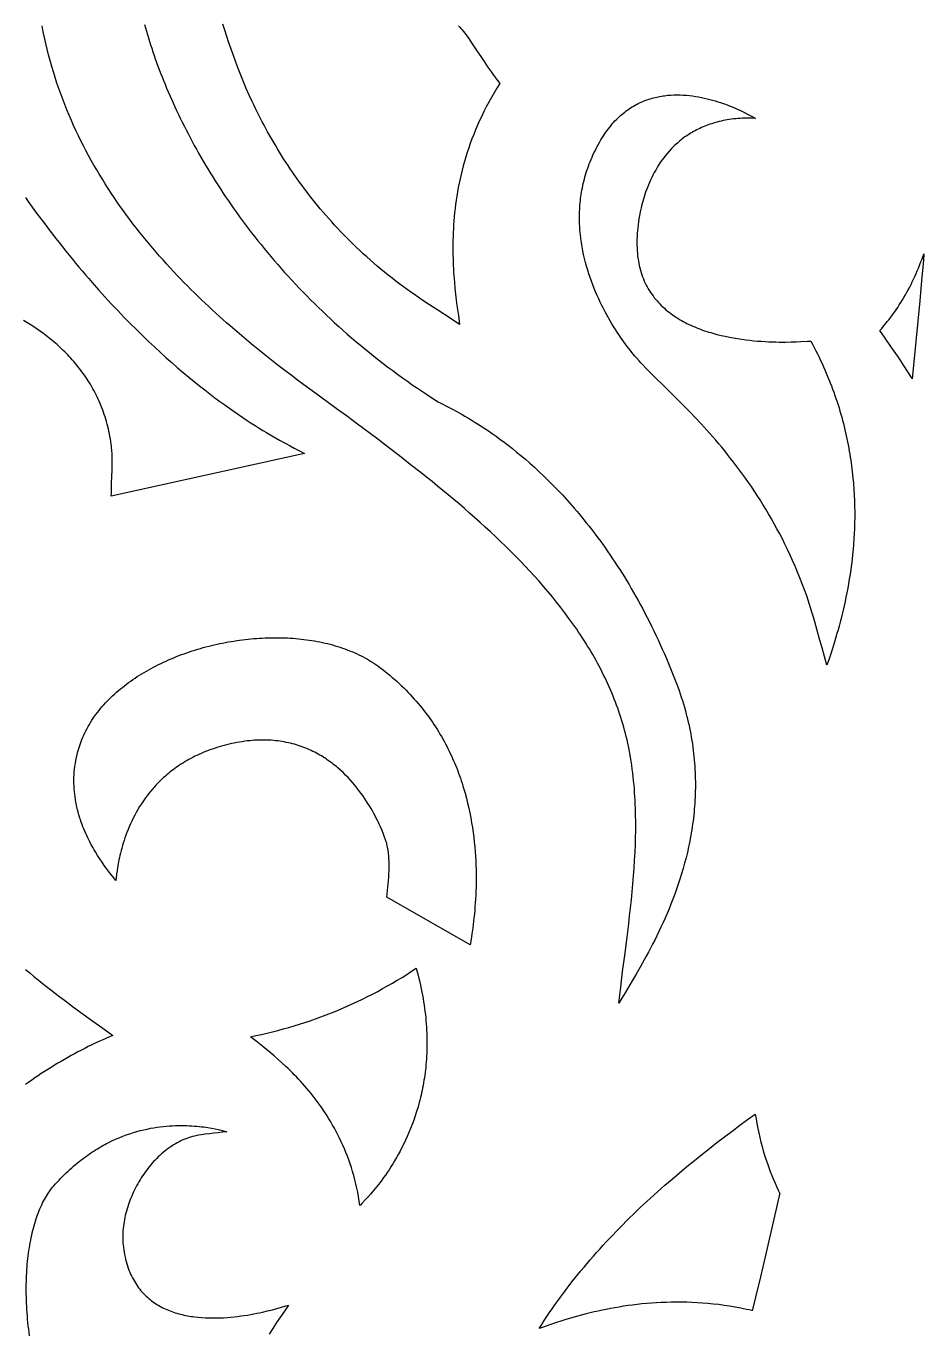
# Model space of a CAD drawing. Extents: x -1000 to 1000, y -1450 to 1450.
# Drawn here: x -319.7 to -77.9, y -630.7 to -278.5 of the extents above; entities that cross this region are included whole.
import ezdxf

# ---------------------------------------------------------------- set-up
doc = ezdxf.new("R2010")
doc.units = 0
doc.layers.add('LAYER_1', color=18, linetype='CONTINUOUS')

msp = doc.modelspace()

# ---------------------------------------------------------------- linework, layer by layer
at = {"layer": 'LAYER_1'}
for points in [[(-287.79, -278.06), (-287.54, -278.96), (-287.28, -279.86), (-287.02, -280.77), (-286.74, -281.69), (-286.45, -282.61), (-286.16, -283.55), (-285.85, -284.48), (-285.54, -285.43), (-285.21, -286.38), (-284.88, -287.33), (-284.53, -288.3), (-284.18, -289.26), (-283.82, -290.23), (-283.44, -291.21), (-283.06, -292.2), (-282.66, -293.18), (-282.26, -294.18), (-281.85, -295.18), (-281.42, -296.18), (-280.99, -297.19), (-280.54, -298.2), (-280.09, -299.21), (-279.62, -300.23), (-279.14, -301.26), (-278.66, -302.28), (-278.16, -303.31), (-277.65, -304.35), (-277.13, -305.39), (-276.6, -306.43), (-276.07, -307.47), (-275.51, -308.52), (-274.95, -309.57), (-274.38, -310.62), (-273.8, -311.67), (-273.2, -312.73), (-272.6, -313.79), (-271.98, -314.85), (-271.35, -315.92), (-270.72, -316.98), (-270.07, -318.05), (-269.41, -319.12), (-268.73, -320.19), (-268.05, -321.26), (-267.35, -322.33), (-266.65, -323.4), (-265.93, -324.48), (-265.2, -325.55), (-264.46, -326.62), (-263.71, -327.7), (-262.94, -328.78), (-262.17, -329.85), (-261.38, -330.93), (-260.58, -332), (-259.77, -333.08), (-258.94, -334.15), (-258.11, -335.22), (-257.26, -336.3), (-256.4, -337.37), (-255.53, -338.44), (-254.64, -339.51), (-253.75, -340.58), (-252.84, -341.65), (-251.92, -342.71), (-250.99, -343.77), (-250.04, -344.84), (-249.08, -345.9), (-248.11, -346.95), (-247.13, -348.01), (-246.13, -349.06), (-245.12, -350.11), (-244.1, -351.16), (-243.07, -352.2), (-242.02, -353.24), (-240.96, -354.28), (-239.89, -355.32), (-238.8, -356.35), (-237.71, -357.37), (-236.59, -358.4), (-235.47, -359.42), (-234.33, -360.43), (-233.18, -361.45), (-232.02, -362.45), (-230.84, -363.46), (-229.65, -364.45), (-228.45, -365.45), (-227.23, -366.44), (-226, -367.42), (-224.75, -368.4), (-223.49, -369.37), (-222.22, -370.34), (-220.94, -371.3), (-219.64, -372.26), (-218.32, -373.21), (-217, -374.15), (-215.66, -375.09), (-214.3, -376.02), (-212.93, -376.95), (-211.55, -377.86), (-210.16, -378.78), (-208.74, -379.68), (-208.59, -379.77), (-208.38, -379.89), (-207.81, -380.18), (-206.1, -381.04), (-204.99, -381.62), (-203.7, -382.3), (-203.01, -382.69), (-202.27, -383.1), (-201.5, -383.55), (-200.69, -384.02), (-199.85, -384.52), (-198.97, -385.06), (-198.07, -385.62), (-197.13, -386.22), (-196.17, -386.86), (-195.18, -387.53), (-194.16, -388.23), (-193.12, -388.97), (-192.05, -389.74), (-190.96, -390.55), (-189.85, -391.4), (-188.72, -392.29), (-187.57, -393.22), (-186.4, -394.18), (-185.21, -395.19), (-184.01, -396.24), (-182.79, -397.33), (-181.56, -398.46), (-180.32, -399.63), (-179.07, -400.85), (-177.81, -402.12), (-176.54, -403.42), (-175.26, -404.78), (-174.62, -405.47), (-173.98, -406.18), (-173.33, -406.9), (-172.69, -407.63), (-172.04, -408.37), (-171.4, -409.13), (-170.75, -409.89), (-170.1, -410.67), (-169.46, -411.46), (-168.81, -412.27), (-168.16, -413.08), (-167.51, -413.91), (-166.87, -414.75), (-166.22, -415.61), (-165.57, -416.47), (-164.93, -417.35), (-164.29, -418.24), (-163.64, -419.15), (-163, -420.07), (-162.36, -421), (-161.72, -421.95), (-161.08, -422.91), (-160.45, -423.88), (-159.81, -424.87), (-159.18, -425.87), (-158.55, -426.88), (-157.93, -427.91), (-157.3, -428.95), (-156.68, -430.01), (-156.06, -431.08), (-155.45, -432.16), (-154.83, -433.26), (-154.22, -434.37), (-153.62, -435.5), (-153.02, -436.64), (-152.42, -437.8), (-151.82, -438.97), (-151.23, -440.15), (-150.65, -441.35), (-150.07, -442.57), (-149.49, -443.8), (-148.92, -445.05), (-148.35, -446.31), (-147.79, -447.59), (-147.23, -448.88), (-146.68, -450.19), (-146.13, -451.51), (-145.59, -452.85), (-145.05, -454.2), (-144.52, -455.57), (-144.18, -456.5), (-143.84, -457.42), (-143.52, -458.34), (-143.22, -459.26), (-142.93, -460.17), (-142.65, -461.08), (-142.38, -461.99), (-142.12, -462.9), (-141.88, -463.8), (-141.65, -464.7), (-141.43, -465.6), (-141.23, -466.5), (-141.04, -467.39), (-140.85, -468.28), (-140.69, -469.16), (-140.53, -470.05), (-140.38, -470.93), (-140.24, -471.81), (-140.12, -472.68), (-140.01, -473.55), (-139.9, -474.42), (-139.81, -475.28), (-139.73, -476.15), (-139.66, -477), (-139.6, -477.86), (-139.55, -478.71), (-139.51, -479.56), (-139.47, -480.4), (-139.45, -481.24), (-139.44, -482.08), (-139.44, -482.92), (-139.44, -483.75), (-139.46, -484.57), (-139.48, -485.4), (-139.51, -486.22), (-139.56, -487.03), (-139.61, -487.85), (-139.66, -488.66), (-139.73, -489.46), (-139.8, -490.26), (-139.89, -491.06), (-139.97, -491.85), (-140.07, -492.64), (-140.18, -493.43), (-140.29, -494.21), (-140.41, -494.99), (-140.53, -495.76), (-140.66, -496.53), (-140.8, -497.3), (-140.95, -498.06), (-141.1, -498.81), (-141.26, -499.57), (-141.59, -501.06), (-141.95, -502.53), (-142.33, -503.99), (-142.73, -505.43), (-143.15, -506.85), (-143.58, -508.25), (-144.04, -509.64), (-144.51, -511), (-144.99, -512.34), (-145.49, -513.67), (-146, -514.98), (-146.52, -516.26), (-147.05, -517.53), (-147.59, -518.77), (-148.14, -519.99), (-148.69, -521.19), (-149.25, -522.37), (-149.81, -523.53), (-150.38, -524.67), (-150.94, -525.78), (-151.51, -526.87), (-152.08, -527.94), (-152.64, -528.98), (-153.2, -530.01), (-154.31, -531.98), (-155.39, -533.85), (-156.44, -535.62), (-158.38, -538.86), (-159.26, -540.32), (-160.06, -541.67), (-159.81, -539.54), (-159.55, -537.41), (-159.02, -533.15), (-158.47, -528.87), (-157.92, -524.59), (-157.66, -522.45), (-157.39, -520.3), (-157.14, -518.15), (-156.9, -516.01), (-156.67, -513.86), (-156.46, -511.71), (-156.26, -509.56), (-156.08, -507.42), (-155.92, -505.27), (-155.79, -503.13), (-155.67, -500.98), (-155.59, -498.84), (-155.55, -497.77), (-155.53, -496.7), (-155.51, -495.63), (-155.5, -494.56), (-155.5, -493.49), (-155.5, -492.43), (-155.52, -491.36), (-155.54, -490.29), (-155.57, -489.23), (-155.61, -488.16), (-155.66, -487.1), (-155.72, -486.04), (-155.79, -484.98), (-155.87, -483.91), (-155.96, -482.85), (-156.06, -481.8), (-156.18, -480.74), (-156.3, -479.68), (-156.43, -478.62), (-156.58, -477.57), (-156.74, -476.52), (-156.91, -475.46), (-157.09, -474.41), (-157.29, -473.36), (-157.46, -472.49), (-157.65, -471.61), (-157.84, -470.74), (-158.05, -469.88), (-158.26, -469.01), (-158.49, -468.15), (-158.72, -467.3), (-158.97, -466.45), (-159.22, -465.6), (-159.48, -464.75), (-159.76, -463.91), (-160.04, -463.07), (-160.33, -462.24), (-160.63, -461.41), (-160.94, -460.58), (-161.26, -459.76), (-161.59, -458.94), (-161.93, -458.12), (-162.27, -457.31), (-162.63, -456.49), (-162.99, -455.69), (-163.36, -454.88), (-163.74, -454.08), (-164.13, -453.29), (-164.53, -452.49), (-164.93, -451.7), (-165.34, -450.91), (-165.76, -450.13), (-166.19, -449.35), (-166.62, -448.57), (-167.07, -447.8), (-167.52, -447.03), (-167.98, -446.26), (-168.44, -445.49), (-168.91, -444.73), (-169.39, -443.97), (-169.88, -443.22), (-170.37, -442.47), (-170.87, -441.72), (-171.38, -440.97), (-171.89, -440.23), (-172.41, -439.49), (-173.47, -438.02), (-174.55, -436.56), (-175.66, -435.11), (-176.79, -433.67), (-177.94, -432.25), (-179.11, -430.84), (-180.31, -429.43), (-181.52, -428.04), (-182.76, -426.66), (-184.01, -425.3), (-185.28, -423.94), (-186.57, -422.59), (-187.88, -421.25), (-189.2, -419.93), (-190.53, -418.61), (-191.88, -417.31), (-193.24, -416.01), (-194.62, -414.72), (-196, -413.45), (-197.4, -412.18), (-198.81, -410.92), (-200.22, -409.68), (-201.65, -408.44), (-203.08, -407.21), (-204.52, -405.99), (-205.97, -404.78), (-207.42, -403.58), (-208.88, -402.38), (-210.34, -401.2), (-211.8, -400.02), (-213.27, -398.85), (-216.2, -396.54), (-219.14, -394.25), (-222.07, -392), (-224.99, -389.78), (-230.76, -385.42), (-231.92, -384.55), (-233.15, -383.65), (-235.77, -381.73), (-238.62, -379.67), (-241.67, -377.45), (-243.26, -376.29), (-244.89, -375.09), (-246.56, -373.84), (-248.26, -372.56), (-250, -371.24), (-251.77, -369.88), (-253.57, -368.48), (-255.39, -367.04), (-257.23, -365.56), (-259.09, -364.04), (-260.97, -362.48), (-262.86, -360.88), (-264.76, -359.23), (-265.71, -358.4), (-266.67, -357.55), (-267.62, -356.69), (-268.58, -355.82), (-269.54, -354.94), (-270.49, -354.05), (-271.45, -353.15), (-272.41, -352.24), (-273.36, -351.31), (-274.32, -350.38), (-275.27, -349.44), (-276.22, -348.48), (-277.17, -347.52), (-278.12, -346.54), (-279.06, -345.55), (-280, -344.56), (-280.94, -343.55), (-281.87, -342.53), (-282.8, -341.5), (-283.72, -340.45), (-284.64, -339.4), (-285.56, -338.34), (-286.46, -337.26), (-287.36, -336.18), (-288.26, -335.08), (-289.15, -333.97), (-290.03, -332.85), (-290.9, -331.72), (-291.76, -330.57), (-292.62, -329.42), (-293.47, -328.25), (-294.31, -327.08), (-295.14, -325.89), (-295.96, -324.69), (-296.77, -323.48), (-297.57, -322.25), (-298.36, -321.02), (-299.14, -319.77), (-299.91, -318.51), (-300.66, -317.24), (-301.4, -315.96), (-302.13, -314.67), (-302.85, -313.36), (-303.56, -312.05), (-304.25, -310.72), (-304.93, -309.38), (-305.59, -308.02), (-306.24, -306.66), (-306.87, -305.28), (-307.49, -303.89), (-308.1, -302.49), (-308.68, -301.08), (-309.25, -299.66), (-309.81, -298.22), (-310.35, -296.77), (-310.87, -295.31), (-311.37, -293.83), (-311.85, -292.35), (-312.32, -290.85), (-312.77, -289.34), (-313.2, -287.81), (-313.6, -286.28), (-313.99, -284.73), (-314.36, -283.17), (-314.71, -281.6), (-315.04, -280.01), (-315.34, -278.41)], [(-203.24, -278.4), (-202.9, -278.75), (-202.56, -279.12), (-202.22, -279.52), (-201.88, -279.95), (-201.53, -280.4), (-201.18, -280.87), (-200.82, -281.37), (-200.46, -281.88), (-199.71, -282.98), (-198.11, -285.39), (-197.25, -286.69), (-196.33, -288.06), (-195.37, -289.47), (-194.35, -290.93), (-193.82, -291.68), (-193.27, -292.43), (-192.7, -293.19), (-192.11, -293.96), (-192.9, -295.22), (-193.65, -296.47), (-194.38, -297.72), (-195.07, -298.98), (-195.74, -300.23), (-196.37, -301.47), (-196.98, -302.72), (-197.56, -303.96), (-198.11, -305.19), (-198.63, -306.43), (-199.13, -307.66), (-199.6, -308.88), (-200.05, -310.1), (-200.47, -311.32), (-200.87, -312.53), (-201.25, -313.73), (-201.6, -314.93), (-201.93, -316.12), (-202.24, -317.31), (-202.53, -318.49), (-202.8, -319.66), (-203.04, -320.82), (-203.27, -321.98), (-203.48, -323.13), (-203.67, -324.27), (-203.84, -325.4), (-204, -326.52), (-204.14, -327.64), (-204.26, -328.74), (-204.37, -329.83), (-204.46, -330.92), (-204.54, -331.99), (-204.61, -333.05), (-204.66, -334.1), (-204.7, -335.14), (-204.73, -336.17), (-204.74, -337.18), (-204.75, -338.18), (-204.74, -339.17), (-204.73, -340.15), (-204.7, -341.11), (-204.67, -342.06), (-204.63, -343), (-204.58, -343.92), (-204.53, -344.83), (-204.47, -345.72), (-204.33, -347.46), (-204.17, -349.13), (-204, -350.74), (-203.82, -352.28), (-203.63, -353.75), (-203.26, -356.47), (-202.93, -358.87), (-204.95, -357.52), (-206.98, -356.19), (-209.02, -354.87), (-211.05, -353.54), (-213.08, -352.2), (-214.08, -351.52), (-215.08, -350.83), (-216.08, -350.14), (-217.07, -349.43), (-218.05, -348.72), (-219.02, -348), (-220.07, -347.2), (-221.1, -346.39), (-222.12, -345.59), (-223.12, -344.77), (-224.11, -343.96), (-225.09, -343.13), (-226.05, -342.31), (-227, -341.48), (-227.94, -340.64), (-228.86, -339.8), (-229.77, -338.96), (-230.67, -338.12), (-231.55, -337.27), (-232.42, -336.41), (-233.28, -335.55), (-234.13, -334.69), (-234.96, -333.83), (-235.78, -332.96), (-236.59, -332.09), (-237.38, -331.22), (-238.17, -330.34), (-238.94, -329.47), (-239.7, -328.58), (-240.45, -327.7), (-241.18, -326.82), (-241.91, -325.93), (-242.62, -325.04), (-243.32, -324.15), (-244.01, -323.25), (-244.69, -322.36), (-245.36, -321.46), (-246.02, -320.56), (-246.66, -319.66), (-247.3, -318.76), (-247.92, -317.86), (-248.54, -316.95), (-249.14, -316.05), (-249.73, -315.14), (-250.31, -314.24), (-250.89, -313.33), (-251.45, -312.43), (-252, -311.52), (-252.55, -310.61), (-253.08, -309.7), (-253.6, -308.8), (-254.12, -307.89), (-254.62, -306.98), (-255.11, -306.08), (-255.6, -305.17), (-256.08, -304.26), (-256.55, -303.36), (-257, -302.46), (-257.45, -301.55), (-257.9, -300.65), (-258.33, -299.75), (-258.75, -298.85), (-259.58, -297.06), (-260.37, -295.27), (-261.12, -293.49), (-261.85, -291.72), (-262.55, -289.95), (-263.22, -288.2), (-263.86, -286.46), (-264.47, -284.73), (-265.05, -283.02), (-265.61, -281.32), (-266.15, -279.63), (-266.66, -277.96)], [(-319.84, -324.7), (-318.93, -325.98), (-318.02, -327.25), (-317.12, -328.5), (-316.21, -329.73), (-315.3, -330.95), (-314.4, -332.16), (-313.5, -333.35), (-312.59, -334.52), (-311.69, -335.69), (-310.79, -336.83), (-309.9, -337.96), (-309, -339.08), (-308.11, -340.19), (-307.22, -341.28), (-306.33, -342.35), (-305.44, -343.41), (-304.56, -344.46), (-303.68, -345.5), (-302.8, -346.52), (-301.92, -347.52), (-300.18, -349.5), (-298.44, -351.42), (-296.72, -353.28), (-295.01, -355.1), (-293.32, -356.86), (-291.64, -358.57), (-289.98, -360.24), (-288.34, -361.85), (-286.71, -363.41), (-285.1, -364.93), (-283.51, -366.4), (-281.94, -367.82), (-280.38, -369.19), (-278.86, -370.52), (-277.35, -371.81), (-275.86, -373.05), (-274.4, -374.24), (-272.97, -375.39), (-271.56, -376.51), (-270.18, -377.58), (-268.82, -378.6), (-267.49, -379.59), (-266.19, -380.54), (-264.92, -381.45), (-263.68, -382.32), (-262.47, -383.15), (-261.29, -383.95), (-260.15, -384.71), (-259.03, -385.43), (-257.96, -386.12), (-256.92, -386.78), (-255.91, -387.4), (-254.94, -387.98), (-254.01, -388.54), (-253.11, -389.06), (-251.44, -390.02), (-249.94, -390.85), (-248.6, -391.57), (-247.44, -392.19), (-245.66, -393.11), (-245.07, -393.42), (-244.84, -393.55), (-244.67, -393.65), (-296.72, -405.13), (-296.71, -404.25), (-296.69, -403.37), (-296.64, -401.62), (-296.56, -399.86), (-296.5, -398.1), (-296.48, -397.22), (-296.46, -396.35), (-296.46, -395.47), (-296.48, -394.59), (-296.51, -393.72), (-296.57, -392.85), (-296.65, -391.98), (-296.7, -391.54), (-296.75, -391.11), (-296.86, -390.4), (-296.97, -389.71), (-297.09, -389.02), (-297.22, -388.34), (-297.36, -387.66), (-297.51, -386.99), (-297.67, -386.33), (-297.84, -385.68), (-298.02, -385.03), (-298.21, -384.39), (-298.4, -383.76), (-298.61, -383.14), (-298.82, -382.52), (-299.04, -381.91), (-299.27, -381.3), (-299.51, -380.71), (-299.75, -380.12), (-300, -379.53), (-300.26, -378.96), (-300.53, -378.39), (-300.8, -377.82), (-301.09, -377.27), (-301.38, -376.72), (-301.67, -376.18), (-301.97, -375.64), (-302.28, -375.11), (-302.6, -374.59), (-302.92, -374.07), (-303.25, -373.56), (-303.59, -373.05), (-303.93, -372.56), (-304.27, -372.07), (-304.62, -371.58), (-304.98, -371.1), (-305.34, -370.63), (-305.71, -370.16), (-306.09, -369.7), (-306.46, -369.25), (-306.85, -368.8), (-307.24, -368.36), (-307.63, -367.93), (-308.03, -367.5), (-308.43, -367.07), (-308.83, -366.65), (-309.24, -366.24), (-309.66, -365.84), (-310.49, -365.04), (-311.35, -364.27), (-312.21, -363.52), (-313.09, -362.8), (-313.98, -362.09), (-314.88, -361.41), (-315.78, -360.75), (-316.7, -360.11), (-317.62, -359.5), (-318.54, -358.9), (-319.47, -358.32), (-320.4, -357.77)], [(-319.79, -532.65), (-318.69, -533.55), (-317.59, -534.46), (-316.46, -535.37), (-315.32, -536.28), (-314.16, -537.2), (-312.98, -538.12), (-311.79, -539.04), (-310.58, -539.97), (-309.36, -540.9), (-306.87, -542.77), (-304.31, -544.65), (-301.7, -546.55), (-299.03, -548.45), (-296.3, -550.37), (-297.25, -550.77), (-298.21, -551.19), (-299.16, -551.61), (-300.1, -552.04), (-301.05, -552.48), (-301.99, -552.93), (-302.92, -553.39), (-303.86, -553.85), (-304.78, -554.33), (-305.71, -554.81), (-306.63, -555.3), (-307.55, -555.8), (-308.46, -556.31), (-309.36, -556.82), (-310.27, -557.35), (-311.17, -557.88), (-312.06, -558.42), (-312.95, -558.96), (-313.83, -559.52), (-314.71, -560.08), (-315.58, -560.65), (-316.45, -561.23), (-317.31, -561.82), (-318.17, -562.41), (-319.02, -563.01), (-319.87, -563.62)], [(-318.75, -631.27), (-318.87, -630.37), (-318.98, -629.47), (-319.08, -628.58), (-319.17, -627.69), (-319.26, -626.81), (-319.33, -625.93), (-319.4, -625.06), (-319.46, -624.19), (-319.51, -623.33), (-319.55, -622.48), (-319.58, -621.63), (-319.6, -620.79), (-319.62, -619.95), (-319.63, -619.12), (-319.63, -618.3), (-319.62, -617.48), (-319.6, -616.68), (-319.58, -615.87), (-319.54, -615.08), (-319.5, -614.29), (-319.46, -613.52), (-319.4, -612.74), (-319.34, -611.98), (-319.27, -611.23), (-319.19, -610.48), (-319.1, -609.74), (-319.01, -609.01), (-318.91, -608.29), (-318.8, -607.58), (-318.69, -606.88), (-318.57, -606.19), (-318.44, -605.5), (-318.3, -604.83), (-318.16, -604.17), (-318.01, -603.51), (-317.85, -602.87), (-317.69, -602.24), (-317.52, -601.61), (-317.34, -601), (-317.16, -600.4), (-316.97, -599.81), (-316.78, -599.23), (-316.57, -598.66), (-316.36, -598.1), (-316.15, -597.56), (-315.93, -597.03), (-315.7, -596.5), (-315.47, -596), (-315.23, -595.5), (-314.99, -595.01), (-314.73, -594.54), (-314.48, -594.08), (-314.22, -593.64), (-313.95, -593.2), (-313.67, -592.78), (-313.4, -592.38), (-313.11, -591.98), (-312.82, -591.6), (-312.53, -591.24), (-312.23, -590.89), (-311.75, -590.35), (-311.26, -589.82), (-310.78, -589.31), (-310.3, -588.8), (-309.81, -588.31), (-309.33, -587.83), (-308.84, -587.35), (-308.35, -586.89), (-307.86, -586.44), (-307.37, -586), (-306.88, -585.58), (-306.39, -585.16), (-305.9, -584.75), (-305.41, -584.35), (-304.92, -583.96), (-304.42, -583.58), (-303.93, -583.22), (-303.44, -582.86), (-302.94, -582.51), (-302.45, -582.17), (-301.96, -581.84), (-301.46, -581.51), (-300.97, -581.2), (-300.48, -580.9), (-299.98, -580.6), (-299.49, -580.32), (-299, -580.04), (-298.51, -579.77), (-298.02, -579.51), (-297.53, -579.26), (-296.55, -578.78), (-295.58, -578.33), (-294.61, -577.91), (-293.65, -577.52), (-292.69, -577.16), (-291.74, -576.83), (-290.79, -576.53), (-289.86, -576.25), (-288.93, -576), (-288.01, -575.77), (-287.1, -575.57), (-286.2, -575.39), (-285.31, -575.23), (-284.43, -575.09), (-283.57, -574.97), (-282.71, -574.87), (-281.87, -574.79), (-281.04, -574.72), (-280.23, -574.68), (-279.43, -574.64), (-278.65, -574.62), (-277.89, -574.62), (-277.14, -574.63), (-276.41, -574.65), (-275.7, -574.68), (-275, -574.72), (-274.33, -574.77), (-273.67, -574.82), (-273.04, -574.89), (-272.42, -574.96), (-271.83, -575.03), (-270.72, -575.2), (-269.7, -575.38), (-268.78, -575.55), (-267.96, -575.73), (-267.26, -575.89), (-266.2, -576.16), (-265.85, -576.24), (-265.63, -576.29), (-266.79, -576.44), (-267.95, -576.58), (-269.11, -576.7), (-270.27, -576.83), (-271.42, -576.97), (-272, -577.06), (-272.57, -577.15), (-273.15, -577.25), (-273.72, -577.36), (-274.28, -577.48), (-274.85, -577.62), (-275.38, -577.77), (-275.9, -577.93), (-276.43, -578.11), (-276.94, -578.31), (-277.46, -578.53), (-277.96, -578.76), (-278.47, -579.01), (-278.97, -579.27), (-279.46, -579.55), (-279.95, -579.84), (-280.43, -580.15), (-280.91, -580.47), (-281.38, -580.8), (-281.84, -581.15), (-282.3, -581.51), (-282.76, -581.88), (-283.2, -582.27), (-283.64, -582.67), (-284.07, -583.07), (-284.5, -583.49), (-284.92, -583.92), (-285.33, -584.36), (-285.73, -584.81), (-286.13, -585.27), (-286.51, -585.74), (-286.89, -586.22), (-287.26, -586.71), (-287.63, -587.2), (-287.98, -587.71), (-288.32, -588.22), (-288.66, -588.74), (-288.99, -589.26), (-289.3, -589.79), (-289.61, -590.33), (-289.91, -590.87), (-290.2, -591.42), (-290.47, -591.97), (-290.74, -592.52), (-291, -593.09), (-291.24, -593.65), (-291.48, -594.22), (-291.7, -594.79), (-291.92, -595.36), (-292.12, -595.94), (-292.31, -596.52), (-292.49, -597.1), (-292.65, -597.68), (-292.81, -598.26), (-292.95, -598.84), (-293.08, -599.43), (-293.19, -600.01), (-293.3, -600.59), (-293.39, -601.17), (-293.47, -601.75), (-293.53, -602.33), (-293.58, -602.91), (-293.62, -603.48), (-293.64, -604.05), (-293.65, -604.62), (-293.65, -605.18), (-293.63, -605.74), (-293.6, -606.3), (-293.55, -606.85), (-293.48, -607.4), (-293.39, -608.08), (-293.28, -608.76), (-293.16, -609.41), (-293.02, -610.05), (-292.87, -610.67), (-292.72, -611.28), (-292.55, -611.88), (-292.36, -612.46), (-292.17, -613.02), (-291.97, -613.58), (-291.75, -614.11), (-291.53, -614.63), (-291.29, -615.14), (-291.05, -615.64), (-290.79, -616.12), (-290.52, -616.59), (-290.25, -617.04), (-289.96, -617.49), (-289.67, -617.91), (-289.37, -618.33), (-289.06, -618.73), (-288.74, -619.12), (-288.41, -619.5), (-288.07, -619.87), (-287.73, -620.22), (-287.38, -620.57), (-287.02, -620.9), (-286.65, -621.22), (-286.28, -621.53), (-285.9, -621.82), (-285.51, -622.11), (-285.11, -622.39), (-284.71, -622.65), (-284.31, -622.91), (-283.9, -623.15), (-283.48, -623.38), (-283.06, -623.61), (-282.63, -623.82), (-282.2, -624.03), (-281.76, -624.22), (-281.32, -624.41), (-280.87, -624.58), (-280.42, -624.75), (-279.96, -624.91), (-279.5, -625.06), (-279.04, -625.2), (-278.58, -625.33), (-278.11, -625.45), (-277.64, -625.57), (-277.16, -625.68), (-276.69, -625.78), (-276.21, -625.87), (-275.73, -625.96), (-275.24, -626.04), (-274.76, -626.11), (-274.27, -626.17), (-273.3, -626.28), (-272.32, -626.36), (-271.34, -626.42), (-270.36, -626.46), (-269.38, -626.47), (-268.4, -626.46), (-267.43, -626.43), (-266.47, -626.39), (-265.52, -626.33), (-264.57, -626.25), (-263.64, -626.16), (-262.72, -626.05), (-261.81, -625.93), (-260.93, -625.81), (-260.06, -625.67), (-259.21, -625.53), (-258.38, -625.38), (-257.57, -625.22), (-256.79, -625.07), (-256.04, -624.9), (-254.62, -624.58), (-253.33, -624.26), (-252.18, -623.96), (-251.18, -623.68), (-249.7, -623.24), (-249.24, -623.1), (-248.99, -623.03), (-250.1, -624.6), (-251.19, -626.16), (-252.23, -627.72), (-253.25, -629.27), (-254.23, -630.82)]]:
    msp.add_lwpolyline(points, dxfattribs=at)
for points in [[(-143.51, -297.04), (-142.68, -297.07), (-141.85, -297.13), (-141.03, -297.21), (-140.21, -297.3), (-139.41, -297.42), (-138.61, -297.55), (-137.82, -297.7), (-137.05, -297.87), (-136.28, -298.05), (-135.53, -298.24), (-134.79, -298.44), (-134.07, -298.65), (-133.36, -298.87), (-132.67, -299.09), (-131.99, -299.33), (-131.33, -299.56), (-130.69, -299.8), (-130.07, -300.05), (-129.48, -300.29), (-128.9, -300.53), (-128.34, -300.77), (-127.3, -301.24), (-126.37, -301.69), (-125.53, -302.11), (-124.82, -302.48), (-123.75, -303.07), (-123.23, -303.36), (-124.27, -303.34), (-125.31, -303.32), (-125.83, -303.31), (-126.34, -303.31), (-126.86, -303.32), (-127.38, -303.35), (-127.98, -303.39), (-128.58, -303.45), (-129.16, -303.51), (-129.74, -303.59), (-130.3, -303.67), (-130.86, -303.76), (-131.41, -303.86), (-131.95, -303.97), (-132.49, -304.08), (-133.01, -304.21), (-133.53, -304.34), (-134.04, -304.48), (-134.54, -304.62), (-135.03, -304.78), (-135.51, -304.94), (-135.99, -305.1), (-136.46, -305.28), (-136.92, -305.46), (-137.37, -305.65), (-137.82, -305.84), (-138.26, -306.04), (-138.69, -306.25), (-139.11, -306.47), (-139.53, -306.68), (-139.94, -306.91), (-140.34, -307.14), (-140.73, -307.38), (-141.12, -307.62), (-141.5, -307.86), (-141.87, -308.12), (-142.24, -308.37), (-142.59, -308.63), (-142.95, -308.9), (-143.29, -309.17), (-143.63, -309.44), (-143.96, -309.72), (-144.29, -310), (-144.61, -310.29), (-144.92, -310.58), (-145.23, -310.88), (-145.82, -311.47), (-146.39, -312.08), (-146.94, -312.7), (-147.46, -313.34), (-147.96, -313.98), (-148.43, -314.63), (-148.89, -315.28), (-149.32, -315.94), (-149.73, -316.61), (-150.12, -317.28), (-150.5, -317.95), (-150.85, -318.62), (-151.18, -319.29), (-151.5, -319.96), (-151.79, -320.63), (-152.07, -321.29), (-152.34, -321.95), (-152.58, -322.6), (-152.82, -323.24), (-153.03, -323.88), (-153.23, -324.51), (-153.42, -325.12), (-153.59, -325.73), (-153.75, -326.32), (-153.9, -326.89), (-154.04, -327.45), (-154.28, -328.52), (-154.47, -329.52), (-154.63, -330.43), (-154.75, -331.24), (-154.85, -331.95), (-154.96, -333.02), (-155.01, -333.57), (-155.08, -334.38), (-155.13, -335.17), (-155.16, -335.95), (-155.17, -336.72), (-155.17, -337.47), (-155.15, -338.21), (-155.11, -338.94), (-155.06, -339.65), (-154.98, -340.35), (-154.9, -341.03), (-154.79, -341.7), (-154.67, -342.36), (-154.54, -343.01), (-154.39, -343.64), (-154.22, -344.26), (-154.04, -344.86), (-153.84, -345.46), (-153.64, -346.04), (-153.41, -346.61), (-153.18, -347.16), (-152.93, -347.71), (-152.66, -348.24), (-152.39, -348.76), (-152.1, -349.27), (-151.8, -349.77), (-151.49, -350.25), (-151.17, -350.73), (-150.83, -351.19), (-150.49, -351.65), (-150.13, -352.09), (-149.76, -352.52), (-149.39, -352.94), (-149, -353.35), (-148.6, -353.75), (-148.2, -354.14), (-147.78, -354.52), (-147.36, -354.88), (-146.93, -355.24), (-146.49, -355.59), (-146.04, -355.93), (-145.58, -356.26), (-145.12, -356.58), (-144.65, -356.9), (-144.17, -357.2), (-143.69, -357.49), (-143.2, -357.78), (-142.7, -358.05), (-142.2, -358.32), (-141.69, -358.58), (-141.18, -358.83), (-140.66, -359.07), (-140.14, -359.31), (-139.61, -359.53), (-139.08, -359.75), (-138.55, -359.96), (-138.01, -360.17), (-137.47, -360.36), (-136.93, -360.55), (-136.38, -360.73), (-135.83, -360.91), (-135.28, -361.07), (-134.73, -361.23), (-133.62, -361.54), (-132.51, -361.81), (-131.4, -362.06), (-130.28, -362.29), (-129.17, -362.5), (-128.07, -362.68), (-126.97, -362.85), (-125.88, -362.99), (-124.8, -363.12), (-123.74, -363.23), (-122.69, -363.32), (-121.67, -363.4), (-120.66, -363.46), (-119.68, -363.51), (-118.72, -363.55), (-117.79, -363.57), (-116.89, -363.59), (-116.02, -363.6), (-115.18, -363.6), (-113.62, -363.57), (-112.23, -363.53), (-111.02, -363.48), (-109.21, -363.37), (-108.65, -363.34), (-108.35, -363.32), (-107.88, -364.19), (-107.43, -365.06), (-106.98, -365.93), (-106.55, -366.8), (-106.12, -367.66), (-105.71, -368.53), (-105.31, -369.39), (-104.92, -370.26), (-104.54, -371.12), (-104.17, -371.98), (-103.81, -372.84), (-103.46, -373.7), (-103.12, -374.55), (-102.79, -375.41), (-102.47, -376.26), (-102.16, -377.12), (-101.86, -377.97), (-101.57, -378.82), (-101.29, -379.66), (-101.02, -380.51), (-100.75, -381.35), (-100.5, -382.19), (-100.25, -383.03), (-100.02, -383.87), (-99.79, -384.71), (-99.57, -385.54), (-99.36, -386.38), (-99.16, -387.21), (-98.97, -388.03), (-98.78, -388.86), (-98.6, -389.68), (-98.44, -390.5), (-98.27, -391.32), (-98.12, -392.14), (-97.98, -392.95), (-97.84, -393.76), (-97.71, -394.57), (-97.58, -395.38), (-97.36, -396.98), (-97.17, -398.57), (-97, -400.15), (-96.86, -401.72), (-96.74, -403.28), (-96.65, -404.82), (-96.59, -406.35), (-96.55, -407.87), (-96.53, -409.37), (-96.53, -410.86), (-96.55, -412.33), (-96.6, -413.79), (-96.66, -415.23), (-96.74, -416.65), (-96.84, -418.06), (-96.96, -419.45), (-97.09, -420.83), (-97.24, -422.19), (-97.41, -423.52), (-97.58, -424.84), (-97.77, -426.15), (-97.97, -427.43), (-98.18, -428.69), (-98.41, -429.93), (-98.64, -431.15), (-98.88, -432.35), (-99.13, -433.53), (-99.39, -434.69), (-99.65, -435.83), (-99.92, -436.94), (-100.19, -438.03), (-100.46, -439.09), (-100.74, -440.14), (-101.02, -441.15), (-101.31, -442.15), (-101.87, -444.06), (-102.43, -445.87), (-102.98, -447.57), (-103.51, -449.16), (-104.02, -450.63), (-104.68, -448.3), (-105.33, -445.95), (-105.96, -443.61), (-106.6, -441.26), (-107.26, -438.92), (-107.6, -437.75), (-107.95, -436.59), (-108.3, -435.43), (-108.67, -434.27), (-109.06, -433.12), (-109.45, -431.97), (-110.05, -430.32), (-110.66, -428.7), (-111.28, -427.11), (-111.92, -425.54), (-112.57, -424), (-113.24, -422.48), (-113.92, -420.98), (-114.6, -419.51), (-115.3, -418.07), (-116.01, -416.65), (-116.73, -415.25), (-117.46, -413.88), (-118.2, -412.53), (-118.94, -411.21), (-119.7, -409.9), (-120.46, -408.62), (-121.22, -407.36), (-122, -406.13), (-122.77, -404.91), (-123.56, -403.72), (-124.35, -402.55), (-125.14, -401.4), (-125.93, -400.27), (-126.73, -399.16), (-127.53, -398.07), (-128.33, -397), (-129.13, -395.96), (-129.94, -394.93), (-130.74, -393.92), (-131.54, -392.93), (-132.34, -391.95), (-133.14, -391), (-133.94, -390.06), (-134.74, -389.15), (-135.53, -388.25), (-136.32, -387.36), (-137.1, -386.5), (-137.88, -385.65), (-139.42, -384), (-140.93, -382.42), (-142.42, -380.9), (-143.87, -379.44), (-145.28, -378.04), (-147.96, -375.4), (-150.43, -372.97), (-151.58, -371.83), (-152.66, -370.74), (-153.67, -369.68), (-154.15, -369.17), (-154.6, -368.67), (-155.33, -367.85), (-155.71, -367.4), (-156.11, -366.93), (-156.51, -366.43), (-156.93, -365.91), (-157.36, -365.36), (-157.79, -364.79), (-158.23, -364.19), (-158.68, -363.58), (-159.13, -362.94), (-159.59, -362.28), (-160.05, -361.6), (-160.51, -360.9), (-160.98, -360.18), (-161.44, -359.44), (-161.9, -358.68), (-162.37, -357.9), (-162.83, -357.1), (-163.28, -356.28), (-163.73, -355.45), (-164.18, -354.6), (-164.62, -353.73), (-165.05, -352.84), (-165.47, -351.94), (-165.88, -351.03), (-166.29, -350.1), (-166.68, -349.15), (-167.06, -348.19), (-167.42, -347.22), (-167.77, -346.23), (-168.11, -345.24), (-168.43, -344.22), (-168.73, -343.2), (-169.02, -342.17), (-169.28, -341.12), (-169.52, -340.06), (-169.75, -339), (-169.95, -337.92), (-170.13, -336.83), (-170.28, -335.74), (-170.41, -334.64), (-170.46, -334.08), (-170.51, -333.53), (-170.55, -332.97), (-170.58, -332.41), (-170.61, -331.85), (-170.63, -331.28), (-170.64, -330.72), (-170.65, -330.15), (-170.64, -329.58), (-170.63, -329.01), (-170.61, -328.44), (-170.59, -327.87), (-170.55, -327.29), (-170.51, -326.72), (-170.46, -326.14), (-170.4, -325.56), (-170.34, -324.98), (-170.26, -324.4), (-170.17, -323.82), (-170.08, -323.24), (-169.98, -322.66), (-169.87, -322.07), (-169.75, -321.49), (-169.62, -320.9), (-169.48, -320.32), (-169.33, -319.73), (-169.17, -319.14), (-169, -318.55), (-168.82, -317.97), (-168.63, -317.38), (-168.43, -316.79), (-168.22, -316.2), (-168, -315.61), (-167.77, -315.02), (-167.53, -314.43), (-167.27, -313.84), (-167.01, -313.25), (-166.74, -312.66), (-166.45, -312.07), (-166.15, -311.48), (-165.84, -310.89), (-165.52, -310.3), (-165.19, -309.71), (-164.85, -309.12), (-164.53, -308.59), (-164.2, -308.08), (-163.87, -307.58), (-163.54, -307.09), (-163.2, -306.62), (-162.85, -306.16), (-162.51, -305.71), (-162.15, -305.28), (-161.8, -304.86), (-161.44, -304.46), (-161.08, -304.06), (-160.71, -303.68), (-160.34, -303.31), (-159.97, -302.96), (-159.59, -302.61), (-159.21, -302.28), (-158.82, -301.96), (-158.44, -301.65), (-158.05, -301.36), (-157.66, -301.07), (-157.26, -300.8), (-156.87, -300.53), (-156.47, -300.28), (-156.07, -300.04), (-155.66, -299.81), (-155.26, -299.59), (-154.85, -299.38), (-154.44, -299.18), (-154.03, -298.99), (-153.61, -298.81), (-153.2, -298.64), (-152.78, -298.48), (-152.37, -298.33), (-151.95, -298.19), (-151.53, -298.05), (-151.11, -297.93), (-150.69, -297.82), (-150.27, -297.71), (-149.84, -297.61), (-149.42, -297.52), (-149, -297.44), (-148.57, -297.36), (-148.15, -297.3), (-147.73, -297.24), (-147.3, -297.19), (-146.88, -297.14), (-146.46, -297.11), (-146.03, -297.08), (-145.19, -297.04), (-144.35, -297.02)], [(-78.04, -341.53), (-78.52, -347.01), (-79.01, -352.49), (-79.52, -357.97), (-80.05, -363.46), (-80.59, -368.94), (-81.06, -373.53), (-81.27, -373.18), (-82.22, -371.62), (-83.17, -370.13), (-84.1, -368.7), (-85.01, -367.34), (-85.9, -366.04), (-86.76, -364.8), (-88.36, -362.53), (-89.79, -360.5), (-89.26, -359.92), (-88.74, -359.32), (-88.24, -358.72), (-87.74, -358.11), (-87.25, -357.49), (-86.77, -356.86), (-86.3, -356.23), (-85.84, -355.59), (-85.39, -354.94), (-84.94, -354.28), (-84.51, -353.62), (-84.09, -352.95), (-83.67, -352.27), (-83.26, -351.59), (-82.86, -350.9), (-82.48, -350.2), (-82.1, -349.5), (-81.72, -348.8), (-81.36, -348.08), (-81.01, -347.36), (-80.66, -346.64), (-80.32, -345.91), (-79.99, -345.18), (-79.67, -344.44), (-79.36, -343.7), (-79.06, -342.95), (-78.76, -342.2), (-78.47, -341.44), (-78.19, -340.68), (-77.92, -339.92), (-77.9, -339.87)], [(-251.52, -443.24), (-250.77, -443.26), (-250.02, -443.28), (-249.27, -443.31), (-248.53, -443.35), (-247.79, -443.4), (-247.05, -443.46), (-246.31, -443.53), (-245.58, -443.6), (-244.85, -443.69), (-244.13, -443.78), (-243.41, -443.88), (-242.69, -443.99), (-241.98, -444.11), (-241.27, -444.24), (-240.56, -444.38), (-239.87, -444.53), (-239.17, -444.68), (-238.48, -444.84), (-237.8, -445.02), (-237.12, -445.2), (-236.45, -445.39), (-235.78, -445.59), (-235.12, -445.8), (-234.47, -446.02), (-233.82, -446.25), (-233.18, -446.49), (-232.54, -446.73), (-231.91, -446.99), (-231.29, -447.26), (-230.68, -447.53), (-230.07, -447.82), (-229.48, -448.11), (-228.89, -448.41), (-228.3, -448.73), (-227.73, -449.05), (-227.16, -449.38), (-226.61, -449.73), (-226.06, -450.08), (-225.52, -450.44), (-224.99, -450.81), (-224.47, -451.19), (-223.76, -451.73), (-223.07, -452.27), (-222.39, -452.82), (-221.72, -453.37), (-221.06, -453.93), (-220.41, -454.49), (-219.78, -455.05), (-219.15, -455.63), (-218.54, -456.2), (-217.94, -456.78), (-217.36, -457.37), (-216.78, -457.96), (-216.21, -458.55), (-215.66, -459.15), (-215.12, -459.75), (-214.58, -460.36), (-214.06, -460.97), (-213.55, -461.58), (-213.05, -462.2), (-212.56, -462.82), (-212.08, -463.44), (-211.61, -464.06), (-211.15, -464.69), (-210.7, -465.33), (-210.27, -465.96), (-209.84, -466.6), (-209.42, -467.24), (-209.01, -467.88), (-208.61, -468.53), (-208.22, -469.18), (-207.84, -469.83), (-207.47, -470.48), (-207.1, -471.13), (-206.75, -471.79), (-206.41, -472.45), (-206.07, -473.1), (-205.75, -473.76), (-205.43, -474.43), (-205.12, -475.09), (-204.82, -475.76), (-204.53, -476.42), (-204.24, -477.09), (-203.97, -477.76), (-203.7, -478.42), (-203.44, -479.09), (-203.19, -479.76), (-202.95, -480.43), (-202.71, -481.1), (-202.48, -481.77), (-202.26, -482.44), (-202.05, -483.11), (-201.85, -483.78), (-201.46, -485.12), (-201.09, -486.46), (-200.76, -487.8), (-200.45, -489.13), (-200.17, -490.45), (-199.91, -491.78), (-199.68, -493.09), (-199.47, -494.4), (-199.28, -495.7), (-199.12, -496.99), (-198.97, -498.27), (-198.85, -499.54), (-198.74, -500.8), (-198.66, -502.05), (-198.59, -503.28), (-198.54, -504.5), (-198.5, -505.7), (-198.48, -506.89), (-198.48, -508.06), (-198.49, -509.22), (-198.51, -510.35), (-198.54, -511.47), (-198.59, -512.56), (-198.64, -513.63), (-198.71, -514.68), (-198.78, -515.71), (-198.86, -516.72), (-198.95, -517.7), (-199.05, -518.65), (-199.15, -519.58), (-199.26, -520.48), (-199.37, -521.35), (-199.6, -523), (-199.84, -524.53), (-200.09, -525.93), (-222.5, -513.12), (-222.33, -511.33), (-222.17, -509.54), (-222.1, -508.64), (-222.03, -507.74), (-221.98, -506.84), (-221.94, -505.93), (-221.92, -505.04), (-221.91, -504.14), (-221.94, -503.24), (-221.96, -502.8), (-221.98, -502.35), (-222.02, -501.91), (-222.06, -501.46), (-222.11, -501.02), (-222.17, -500.58), (-222.24, -500.14), (-222.32, -499.7), (-222.4, -499.27), (-222.5, -498.83), (-222.56, -498.59), (-222.69, -498.19), (-222.87, -497.64), (-223.12, -496.95), (-223.43, -496.12), (-223.81, -495.19), (-224.26, -494.15), (-224.51, -493.6), (-224.78, -493.02), (-225.07, -492.43), (-225.37, -491.82), (-225.7, -491.19), (-226.04, -490.55), (-226.4, -489.89), (-226.78, -489.23), (-227.19, -488.55), (-227.61, -487.87), (-228.05, -487.18), (-228.51, -486.48), (-228.99, -485.78), (-229.5, -485.08), (-230.02, -484.37), (-230.57, -483.67), (-231.14, -482.97), (-231.73, -482.28), (-232.34, -481.59), (-232.97, -480.91), (-233.63, -480.23), (-234.31, -479.57), (-235.01, -478.92), (-235.74, -478.28), (-236.11, -477.97), (-236.49, -477.66), (-236.87, -477.36), (-237.26, -477.06), (-237.66, -476.76), (-238.06, -476.47), (-238.47, -476.18), (-238.88, -475.9), (-239.3, -475.63), (-239.73, -475.36), (-240.16, -475.09), (-240.6, -474.84), (-241.05, -474.58), (-241.5, -474.34), (-241.95, -474.1), (-242.42, -473.87), (-242.89, -473.64), (-243.37, -473.42), (-243.85, -473.21), (-244.34, -473.01), (-244.84, -472.81), (-245.34, -472.62), (-245.85, -472.44), (-246.36, -472.27), (-246.89, -472.11), (-247.42, -471.95), (-247.95, -471.81), (-248.49, -471.67), (-249.04, -471.54), (-249.6, -471.43), (-250.16, -471.32), (-250.73, -471.22), (-251.31, -471.13), (-251.89, -471.05), (-252.48, -470.99), (-253.08, -470.93), (-253.69, -470.88), (-254.3, -470.85), (-254.92, -470.82), (-255.54, -470.81), (-256.18, -470.81), (-256.82, -470.82), (-257.46, -470.84), (-258.12, -470.88), (-258.78, -470.93), (-259.45, -470.99), (-260.12, -471.06), (-260.81, -471.15), (-261.5, -471.25), (-262.2, -471.36), (-262.9, -471.48), (-263.62, -471.62), (-264.32, -471.77), (-265.02, -471.93), (-265.7, -472.1), (-266.37, -472.27), (-267.04, -472.45), (-267.69, -472.64), (-268.33, -472.84), (-268.97, -473.04), (-269.59, -473.26), (-270.2, -473.48), (-270.81, -473.7), (-271.4, -473.93), (-271.98, -474.17), (-272.56, -474.42), (-273.12, -474.67), (-273.68, -474.93), (-274.22, -475.19), (-274.76, -475.47), (-275.29, -475.74), (-275.81, -476.02), (-276.32, -476.31), (-276.82, -476.6), (-277.31, -476.9), (-277.79, -477.21), (-278.27, -477.51), (-278.73, -477.83), (-279.19, -478.15), (-279.64, -478.47), (-280.08, -478.79), (-280.51, -479.13), (-280.93, -479.46), (-281.35, -479.8), (-281.76, -480.14), (-282.16, -480.49), (-282.55, -480.84), (-282.93, -481.19), (-283.31, -481.55), (-283.68, -481.91), (-284.04, -482.27), (-284.39, -482.63), (-284.74, -483), (-285.07, -483.37), (-285.73, -484.12), (-286.36, -484.88), (-286.96, -485.64), (-287.53, -486.41), (-288.07, -487.18), (-288.59, -487.96), (-289.09, -488.74), (-289.56, -489.52), (-290.01, -490.3), (-290.43, -491.08), (-290.83, -491.85), (-291.21, -492.63), (-291.56, -493.4), (-291.9, -494.16), (-292.22, -494.92), (-292.51, -495.67), (-292.79, -496.41), (-293.05, -497.14), (-293.29, -497.86), (-293.52, -498.56), (-293.72, -499.25), (-293.92, -499.93), (-294.1, -500.59), (-294.26, -501.23), (-294.41, -501.86), (-294.55, -502.46), (-294.67, -503.05), (-294.88, -504.15), (-295.06, -505.16), (-295.19, -506.06), (-295.3, -506.84), (-295.43, -508.02), (-295.49, -508.64), (-296.42, -507.49), (-296.93, -506.84), (-297.47, -506.13), (-298.03, -505.38), (-298.61, -504.58), (-299.21, -503.73), (-299.81, -502.83), (-300.41, -501.89), (-301.02, -500.9), (-301.32, -500.39), (-301.62, -499.88), (-301.91, -499.35), (-302.21, -498.81), (-302.5, -498.26), (-302.78, -497.7), (-303.06, -497.13), (-303.34, -496.55), (-303.6, -495.96), (-303.87, -495.37), (-304.12, -494.76), (-304.37, -494.14), (-304.6, -493.52), (-304.83, -492.89), (-305.05, -492.25), (-305.26, -491.6), (-305.46, -490.94), (-305.65, -490.27), (-305.82, -489.6), (-305.99, -488.92), (-306.14, -488.23), (-306.27, -487.53), (-306.39, -486.83), (-306.5, -486.12), (-306.59, -485.4), (-306.67, -484.68), (-306.73, -483.95), (-306.77, -483.21), (-306.79, -482.46), (-306.8, -481.71), (-306.78, -480.96), (-306.75, -480.2), (-306.7, -479.43), (-306.62, -478.65), (-306.53, -477.87), (-306.41, -477.09), (-306.27, -476.3), (-306.11, -475.51), (-305.92, -474.71), (-305.71, -473.9), (-305.48, -473.1), (-305.22, -472.28), (-304.93, -471.47), (-304.62, -470.65), (-304.38, -470.05), (-304.12, -469.46), (-303.85, -468.87), (-303.56, -468.3), (-303.26, -467.72), (-302.95, -467.15), (-302.63, -466.59), (-302.29, -466.04), (-301.94, -465.48), (-301.58, -464.94), (-301.21, -464.4), (-300.82, -463.87), (-300.43, -463.34), (-300.02, -462.82), (-299.6, -462.31), (-299.17, -461.8), (-298.73, -461.29), (-298.27, -460.8), (-297.81, -460.31), (-297.34, -459.82), (-296.85, -459.35), (-296.36, -458.87), (-295.86, -458.41), (-295.34, -457.95), (-294.82, -457.5), (-294.29, -457.05), (-293.75, -456.61), (-293.2, -456.18), (-292.64, -455.75), (-292.07, -455.33), (-291.5, -454.92), (-290.91, -454.51), (-290.32, -454.11), (-289.72, -453.71), (-289.12, -453.33), (-288.5, -452.95), (-287.88, -452.57), (-287.25, -452.21), (-286.61, -451.85), (-285.97, -451.49), (-285.32, -451.15), (-284.67, -450.81), (-284, -450.47), (-283.34, -450.15), (-282.66, -449.83), (-281.98, -449.52), (-281.3, -449.21), (-280.61, -448.92), (-279.91, -448.63), (-279.21, -448.34), (-278.51, -448.07), (-277.8, -447.8), (-277.08, -447.54), (-276.37, -447.29), (-275.64, -447.04), (-274.92, -446.8), (-274.19, -446.57), (-273.46, -446.34), (-272.72, -446.13), (-271.98, -445.92), (-271.24, -445.72), (-270.49, -445.52), (-269.75, -445.34), (-269, -445.16), (-268.25, -444.99), (-267.49, -444.82), (-266.74, -444.67), (-265.98, -444.52), (-265.22, -444.38), (-264.46, -444.25), (-263.7, -444.13), (-262.94, -444.01), (-262.17, -443.9), (-261.41, -443.8), (-260.65, -443.71), (-259.88, -443.63), (-259.12, -443.55), (-258.36, -443.48), (-257.59, -443.42), (-256.83, -443.37), (-256.07, -443.33), (-255.31, -443.29), (-254.55, -443.27), (-253.79, -443.25), (-253.03, -443.24), (-252.28, -443.24)], [(-214.34, -533.2), (-214.1, -534.13), (-213.87, -535.05), (-213.65, -535.96), (-213.45, -536.87), (-213.26, -537.78), (-213.08, -538.67), (-212.91, -539.56), (-212.75, -540.45), (-212.61, -541.32), (-212.48, -542.19), (-212.36, -543.06), (-212.25, -543.91), (-212.15, -544.76), (-212.06, -545.61), (-211.98, -546.44), (-211.91, -547.27), (-211.86, -548.1), (-211.81, -548.91), (-211.78, -549.72), (-211.75, -550.52), (-211.73, -551.32), (-211.73, -552.11), (-211.73, -552.89), (-211.74, -553.67), (-211.76, -554.44), (-211.79, -555.2), (-211.83, -555.96), (-211.87, -556.71), (-211.93, -557.45), (-211.99, -558.18), (-212.06, -558.91), (-212.14, -559.63), (-212.22, -560.35), (-212.32, -561.06), (-212.42, -561.76), (-212.52, -562.45), (-212.64, -563.14), (-212.76, -563.82), (-212.89, -564.5), (-213.02, -565.16), (-213.16, -565.82), (-213.31, -566.48), (-213.46, -567.12), (-213.62, -567.76), (-213.78, -568.4), (-214.13, -569.64), (-214.49, -570.86), (-214.87, -572.05), (-215.27, -573.21), (-215.69, -574.34), (-216.12, -575.45), (-216.56, -576.53), (-217.02, -577.58), (-217.48, -578.6), (-217.96, -579.6), (-218.44, -580.56), (-218.93, -581.5), (-219.43, -582.41), (-219.93, -583.29), (-220.43, -584.14), (-220.93, -584.97), (-221.43, -585.76), (-221.93, -586.53), (-222.42, -587.27), (-222.92, -587.98), (-223.4, -588.66), (-223.88, -589.32), (-224.35, -589.94), (-224.81, -590.53), (-225.26, -591.1), (-225.69, -591.64), (-226.11, -592.15), (-226.91, -593.08), (-227.63, -593.89), (-228.27, -594.59), (-229.25, -595.62), (-229.57, -595.97), (-229.76, -596.19), (-229.94, -594.98), (-230.14, -593.79), (-230.36, -592.62), (-230.6, -591.47), (-230.86, -590.33), (-231.14, -589.22), (-231.44, -588.12), (-231.75, -587.03), (-232.08, -585.97), (-232.42, -584.92), (-232.79, -583.89), (-233.16, -582.88), (-233.55, -581.88), (-233.96, -580.9), (-234.37, -579.94), (-234.8, -578.99), (-235.24, -578.06), (-235.7, -577.15), (-236.16, -576.25), (-236.64, -575.37), (-237.12, -574.5), (-237.61, -573.65), (-238.12, -572.82), (-238.63, -572), (-239.14, -571.2), (-239.67, -570.41), (-240.2, -569.64), (-240.74, -568.88), (-241.28, -568.14), (-241.83, -567.41), (-242.38, -566.7), (-242.94, -566), (-243.49, -565.32), (-244.06, -564.65), (-244.62, -564), (-245.18, -563.36), (-245.75, -562.73), (-246.31, -562.12), (-246.88, -561.52), (-247.44, -560.94), (-248.01, -560.36), (-248.57, -559.81), (-249.12, -559.26), (-249.68, -558.73), (-250.78, -557.71), (-251.86, -556.74), (-252.91, -555.82), (-253.94, -554.94), (-254.94, -554.12), (-255.9, -553.35), (-257.68, -551.93), (-259.26, -550.7), (-257.78, -550.4), (-256.3, -550.09), (-254.83, -549.75), (-253.35, -549.4), (-251.88, -549.02), (-250.42, -548.63), (-248.95, -548.22), (-247.49, -547.79), (-246.04, -547.34), (-244.59, -546.87), (-243.15, -546.39), (-241.71, -545.88), (-240.28, -545.36), (-238.85, -544.83), (-237.43, -544.27), (-236.02, -543.7), (-234.61, -543.11), (-233.21, -542.5), (-231.82, -541.87), (-230.44, -541.23), (-229.06, -540.57), (-227.7, -539.9), (-226.34, -539.21), (-224.99, -538.5), (-223.66, -537.77), (-222.33, -537.03), (-221.01, -536.28), (-219.71, -535.5), (-218.41, -534.72), (-217.13, -533.91), (-215.86, -533.09), (-214.6, -532.26)], [(-123.09, -572.84), (-122.87, -574.13), (-122.62, -575.4), (-122.36, -576.64), (-122.08, -577.87), (-121.78, -579.08), (-121.46, -580.27), (-121.13, -581.45), (-120.78, -582.61), (-120.42, -583.74), (-120.04, -584.86), (-119.65, -585.97), (-119.25, -587.05), (-118.83, -588.12), (-118.4, -589.17), (-117.96, -590.2), (-117.5, -591.22), (-117.04, -592.22), (-116.71, -592.91), (-116.86, -593.61), (-118.1, -599.07), (-119.35, -604.52), (-120.62, -609.97), (-121.91, -615.42), (-123.21, -620.87), (-124.1, -624.51), (-124.18, -624.49), (-124.94, -624.32), (-125.69, -624.15), (-126.45, -623.99), (-127.2, -623.84), (-128.7, -623.56), (-130.2, -623.3), (-131.68, -623.08), (-133.15, -622.88), (-134.61, -622.71), (-136.07, -622.57), (-137.51, -622.45), (-138.94, -622.36), (-140.36, -622.29), (-141.76, -622.24), (-143.16, -622.21), (-144.54, -622.21), (-145.91, -622.22), (-147.26, -622.26), (-148.6, -622.31), (-149.93, -622.38), (-151.24, -622.47), (-152.53, -622.58), (-153.81, -622.7), (-155.07, -622.84), (-156.32, -622.99), (-157.55, -623.15), (-158.76, -623.33), (-159.95, -623.52), (-161.13, -623.72), (-162.29, -623.93), (-163.42, -624.15), (-164.54, -624.38), (-165.64, -624.61), (-166.72, -624.86), (-167.77, -625.11), (-168.81, -625.36), (-169.82, -625.62), (-170.81, -625.88), (-171.78, -626.15), (-172.73, -626.42), (-173.65, -626.69), (-174.55, -626.96), (-175.42, -627.24), (-177.1, -627.78), (-178.67, -628.31), (-180.13, -628.83), (-181.49, -629.32), (-180.81, -628.24), (-180.12, -627.16), (-179.42, -626.09), (-178.7, -625.03), (-177.98, -623.97), (-177.25, -622.92), (-176.51, -621.87), (-175.76, -620.83), (-174.99, -619.8), (-174.23, -618.78), (-173.45, -617.76), (-172.66, -616.74), (-171.86, -615.74), (-171.06, -614.74), (-170.25, -613.74), (-169.42, -612.75), (-168.6, -611.77), (-167.76, -610.8), (-166.91, -609.83), (-166.06, -608.86), (-165.2, -607.9), (-164.33, -606.95), (-163.46, -606), (-162.58, -605.06), (-161.69, -604.13), (-160.79, -603.2), (-159.89, -602.27), (-158.98, -601.35), (-158.07, -600.44), (-157.15, -599.53), (-156.22, -598.63), (-155.29, -597.73), (-154.35, -596.84), (-153.41, -595.95), (-152.46, -595.07), (-151.51, -594.19), (-150.55, -593.32), (-149.59, -592.45), (-147.64, -590.74), (-145.68, -589.04), (-143.71, -587.36), (-141.72, -585.7), (-139.71, -584.06), (-137.69, -582.43), (-135.66, -580.83), (-133.62, -579.24), (-131.57, -577.67), (-129.51, -576.11), (-127.45, -574.57), (-125.38, -573.05), (-123.3, -571.54)]]:
    msp.add_lwpolyline(points, close=True, dxfattribs=at)

doc.saveas('drawing.dxf')
